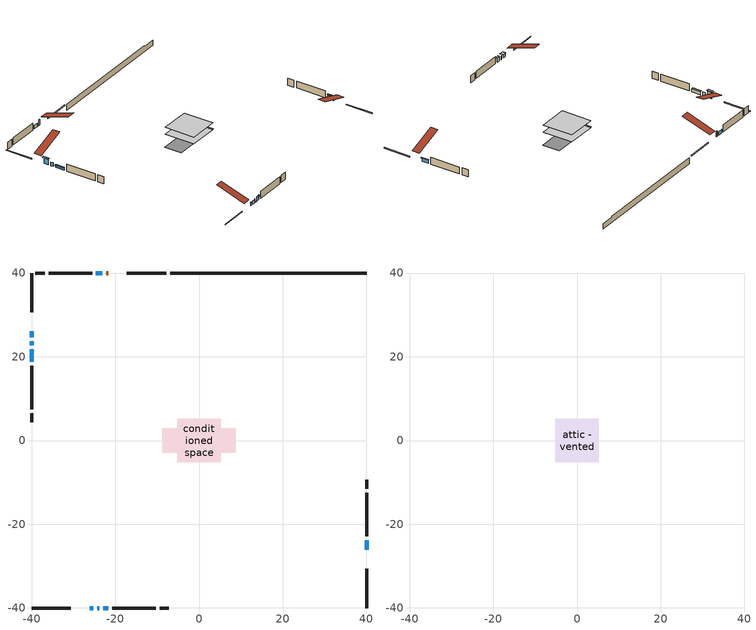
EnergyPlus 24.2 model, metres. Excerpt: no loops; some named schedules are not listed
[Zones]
conditioned space
 floor adiabatic (AdiabaticFloorConstruction): -5.17,-5.17 -5.17,5.17 5.17,5.17 5.17,-5.17 z0.3
 floor foundation (Slab1 construction): -8.78,-2.96 -8.78,2.96 8.78,2.96 8.78,-2.96 z-1.83
 wall outside (RimJoist1 construction): -7.86,40.01 -17.22,40.01 / -40.01,-40.01 -30.64,-40.01 / -40.01,40.01 -40.01,30.64 / 40.01,-40.01 40.01,-30.64 z0.3:0.6
 wall outside (AdiabaticWallConstruction 1): -21.73,40.01 -22.18,40.01 z0.3:2.33
 wall outside (AdiabaticWallConstruction): -26.14,-40.01 -25.22,-40.01 z0.3:1.14; -40.01,26.14 -40.01,24.61 z0.3:2.33; -24.29,-40.01 -23.83,-40.01 / -40.01,23.68 -40.01,22.75 / 40.01,-26.14 40.01,-23.8 / -23.1,40.01 -24.61,40.01 z0.3:1.52; -22.9,-40.01 -21.68,-40.01 z0.3:1.8; -40.01,21.83 -40.01,18.78 z0.3:1.29
 wall outside (Wall1 construction): -25.53,40.01 -35.94,40.01 / -20.75,-40.01 -10.34,-40.01 / -40.01,17.85 -40.01,7.44 / 40.01,-22.87 40.01,-12.46 z0.3:2.74
 wall outside (Wall2 construction): -36.87,40.01 -39.08,40.01 / -9.41,-40.01 -7.2,-40.01 / -40.01,6.51 -40.01,4.3 / 40.01,-11.53 40.01,-9.32 z0.3:2.74
 wall foundation (FoundationWall1 construction): -6.93,40.01,-1.83 -6.93,40.01,0.3 35.32,40.01,0.3 35.32,40.01,-0.06 40.01,40.01,-0.06 40.01,40.01,-1.83
 window (WindowConstruction 5): -26.13,-40.01 -25.22,-40.01 z0.3:1.14
 window (WindowConstruction 4): -40.01,26.13 -40.01,24.61 z0.3:2.33
 window (WindowConstruction 6): -24.29,-40.01 -23.83,-40.01 z0.3:1.52
 window (WindowConstruction 7): -40.01,23.68 -40.01,22.75 z0.3:1.52
 window (WindowConstruction): 40.01,-26.13 40.01,-23.8 z0.3:1.52
 window (WindowConstruction 1): -23.11,40.01 -24.61,40.01 z0.3:1.52
 window (WindowConstruction 2): -22.9,-40.01 -21.68,-40.01 z0.3:1.8
 window (WindowConstruction 3): -40.01,21.82 -40.01,18.78 z0.3:1.29
 door (Door): -21.73,40.01 -22.18,40.01 z0.3:2.33
 ceiling adiabatic (AdiabaticFloorConstruction): 5.17,-5.17 5.17,5.17 -5.17,5.17 -5.17,-5.17 z0.3
attic - vented
 floor to conditioned space (Floor1 construction Reversed): -5.17,-5.17 -5.17,5.17 5.17,5.17 5.17,-5.17 z2.74
 roof outside (Roof1 construction): -20.8,40.01,2.74 -20.8,29.95,6.09 -18.15,29.95,6.09 -18.15,40.01,2.74; -27.06,-40.01,2.74 -27.06,-29.95,6.09 -29.72,-29.95,6.09 -29.72,-40.01,2.74; -40.01,27.06,2.74 -29.95,27.06,6.09 -29.95,29.72,6.09 -40.01,29.72,2.74; 40.01,-27.06,2.74 29.95,-27.06,6.09 29.95,-29.72,6.09 40.01,-29.72,2.74
shading: -24.92,-40.01 -26.43,-40.01 -26.43,-41.23 -24.92,-41.23 z1.44; -40.01,24.31 -40.01,26.43 -40.62,26.43 -40.62,24.31 z2.63; 40.01,-23.6 40.01,-26.34 40.42,-26.34 40.42,-23.6 z1.72; -21.62,-40.01 -22.96,-40.01 -22.96,-40.62 -21.62,-40.62 z1.86; -40.01,18.72 -40.01,21.89 -40.62,21.89 -40.62,18.72 z1.35
[Building]
Building 1: Terrain=Suburbs
[Site:Location]
Windsor AP_ON: Latitude {deg}=42.28; Longitude {deg}=-82.96; Time Zone {hr}=-5; Elevation {m}=190; Keep Site Location Information=Yes
[Site:GroundTemperature:Shallow]
6.34957, 4.46684, 4.31606, 5.20952, 8.79623, 12.3662, 15.4612, 17.4219, 17.5884, 15.9938, 12.9777, 9.51722
[Site:WaterMainsTemperature]
Calculation Method=Schedule; Temperature Schedule=mains temperature schedule
[Material] Roughness=Rough; Thermal Absorptance=0.9
Name | Thickness {m} | Conductivity {W/m-K} | Density {kg/m3} | Specific Heat {J/kg-K} | Solar Absorptance | Visible Absorptance
asphalt or fiberglass shingles | 0.00635 | 0.162714 | 1121.4 | 1465.45 | 0.4 | 0.4
ceiling stud and cavity | 0.1397 | 0.0798161 | 65.682 | 1177.47 | 0.7 | 0.7
concrete 4.0 in. | 0.1016 | 1.803125 | 2242.8 | 837.4 | 0.7 | 0.7
concrete 8.0 in. | 0.2032 | 1.803125 | 2242.8 | 837.4 | 0.7 | 0.7
door material | 0.04445 | 0.053851 | 512.64 | 1214.23 | 0.7 | 0.7
exterior vertical ins | 0.00216305 | 0.029427 | 32.04 | 1214.23 | 0.7 | 0.7
floor covering | 0.0127 | 0.0433444 | 54.468 | 1339.84 | 0.6 | 0.6
floor rigid ins; wall rigid ins 1 | 0.512978 | 0.029427 | 32.04 | 1214.23 | 0.7 | 0.7
floor stud and cavity | 0.1397 | 1.75129 | 37.0049 | 1207.88 | 0.7 | 0.7
furniture material conditioned space 1 | 0.1524 | 0.115458 | 640.8 | 1214.23 | 0.6 | 0.6
gypsum board | 0.0127 | 0.160291 | 801 | 837.4 | 0.6 | 0.6
osb sheathing 0.5 in. | 0.0127 | 0.115458 | 512.64 | 1214.23 | 0.7 | 0.7
osb sheathing 0.75 in. | 0.01905 | 0.115458 | 512.64 | 1214.23 | 0.7 | 0.7
rim joist stud and cavity | 0.0508 | 0.126838 | 50.32683 | 1063.81 | 0.6 | 0.6
wall rigid ins | 0.051816 | 0.029427 | 32.04 | 1214.23 | 0.7 | 0.7
wall stud and cavity | 0.1397 | 0.162248 | 139.0536 | 1170.24 | 0.7 | 0.7
wall stud and cavity 1 | 0.1397 | 0.277414 | 139.0536 | 1170.24 | 0.7 | 0.7
wall stud and cavity 2 | 0.0889 | 0.380278 | 52.3479 | 1209.89 | 0.7 | 0.7
wall stud and cavity 3 | 0.0889 | 0.391764 | 83.0341 | 1211.67 | 0.7 | 0.7
wood siding | 0.0254 | 0.102417 | 544.68 | 1172.36 | 0.4 | 0.4
wood siding 1; wood siding 2; wood siding 3 | 0.0254 | 0.102417 | 544.68 | 1172.36 | 0.7 | 0.7
[WindowMaterial:SimpleGlazingSystem]
Name | U-Factor {W/m2-K} | Solar Heat Gain Coefficient
WindowMaterial | 2.80039 | 0.6
WindowMaterial 1 | 2.89408 | 0.51
WindowMaterial 2 | 2.861712 | 0.53
WindowMaterial 3 | 2.8884 | 0.54
WindowMaterial 4 | 2.92076 | 0.54
WindowMaterial 5 | 2.96562 | 0.43
[Construction]
AdiabaticFloorConstruction: floor stud and cavity, floor rigid ins, osb sheathing 0.75 in., floor covering
AdiabaticWallConstruction: wood siding 2, wall rigid ins 1, wall stud and cavity 2, gypsum board
AdiabaticWallConstruction 1: wood siding 3, wall rigid ins 1, wall stud and cavity 2, gypsum board
Door: door material
Floor1 construction Reversed: gypsum board, ceiling stud and cavity
FoundationWall1 construction: concrete 8.0 in.
furniture construction conditioned space 1: furniture material conditioned space 1
PartitionWallConstruction: gypsum board, wall stud and cavity 3, gypsum board
RimJoist1 construction: wood siding 1, rim joist stud and cavity
Roof1 construction: asphalt or fiberglass shingles
Slab1 construction: concrete 4.0 in.
Wall1 construction: wood siding, wall rigid ins, osb sheathing 0.5 in., wall stud and cavity, gypsum board
Wall2 construction: wood siding, wall rigid ins, osb sheathing 0.5 in., wall stud and cavity 1, gypsum board
WindowConstruction: WindowMaterial
WindowConstruction 1; WindowConstruction 2: WindowMaterial 1
WindowConstruction 3: WindowMaterial 2
WindowConstruction 4: WindowMaterial 3
WindowConstruction 5: WindowMaterial 4
WindowConstruction 6; WindowConstruction 7: WindowMaterial 5
[Zone] Multiplier=1; Part of Total Floor Area=Yes
Name | Volume {m3}
attic - vented | 58.13
conditioned space | 481.9
[Space]
Name | Zone | Volume {m3}
attic - vented 1 | attic - vented | 58.13
conditioned space 1 | conditioned space | 481.9
[ZoneInfiltration:EffectiveLeakageArea]
infil attic - vented 1: Zone or Space=attic - vented 1; Schedule=Always On Discrete; Effective Air Leakage Area {cm2}=4744.44; Stack Coefficient=0.000233263; Wind Coefficient=1.03191e-05
[ZoneMixing]
whole house fan mix: Zone or Space=attic - vented; Schedule=Always On Continuous; Design Flow Rate Calculation Method=Flow/Zone; Design Flow Rate {m3/s}=0; Source Zone or Space=conditioned space
[SurfaceProperty:ExposedFoundationPerimeter]
Slab1: Exposed Perimeter Calculation Method=TotalExposedPerimeter; Total Exposed Perimeter {m}=46.939
[InternalMass] Zone or ZoneList=conditioned space; Space or SpaceList=conditioned space 1
Name | Construction | Surface Area {m2}
furniture mass conditioned space 1 | furniture construction conditioned space 1 | 84.24
partition wall mass | PartitionWallConstruction | 210.6
[Lights]
interior lighting: Zone or ZoneList or Space or SpaceList=conditioned space 1; Schedule=interior lighting schedule; Design Level Calculation Method=LightingLevel; Lighting Level {W}=343.2; Return Air Fraction=0; Fraction Radiant=0.6; Fraction Visible=0.2; Fraction Replaceable=1
[People]
occupants: Zone or ZoneList or Space or SpaceList=conditioned space 1; Number of People Schedule=occupants schedule; Number of People Calculation Method=People; Number of People=3; Fraction Radiant=0.314171; Sensible Heat Fraction=0.56303; Activity Level Schedule=occupants activity schedule; Carbon Dioxide Generation Rate {m3/s-W}=0; Enable ASHRAE 55 Comfort Warnings=No; Mean Radiant Temperature Calculation Type=EnclosureAveraged
[ElectricEquipment] Zone or ZoneList or Space or SpaceList=conditioned space 1; Design Level Calculation Method=EquipmentLevel
Name | Schedule | Design Level {W} | Fraction Latent | Fraction Radiant | Fraction Lost
clothes dryer | clothes dryer schedule | 140.772 | 0.015 | 0.081 | 0.85
clothes washer | clothes washer schedule | 32.1985 | 0.03 | 0.162 | 0.7
cooking range | cooking range schedule | 215.147 | 0.08 | 0.432 | 0.2
dishwasher | dishwasher schedule | 66.8632 | 0.3 | 0.18 | 0.4
fridge | fridge schedule | 72.9452 | 0 | 0.6 | 0
mech vent bath fan 0 | mech vent bath fan 0 schedule | 50.2 | 0 | 0 | 1
mech vent bath fan 1 | mech vent bath fan 1 schedule | 50.2 | 0 | 0 | 1
mech vent house fan | mech vent house fan schedule | 0 | 0 | 0 | 1
mech vent house fan cfis | mech vent house fan cfis schedule | 0 | 0 | 0 | 0
mech vent range fan 0 | mech vent range fan 0 schedule | 57 | 0 | 0 | 1
misc plug loads | misc plug loads schedule | 494.7 | 0.045 | 0.513 | 0.1
whole house fan | Always On Discrete | 0 | 0 | 0 | 1
[OtherEquipment] Zone or ZoneList or Space or SpaceList=conditioned space 1; Design Level Calculation Method=EquipmentLevel
Name | Fuel Type | Schedule | Design Level {W} | Fraction Latent | Fraction Radiant | Fraction Lost
clothes dryer 1 | Electricity | clothes dryer schedule | 0 | 0.015 | 0.081 | 0.85
cooking range 1 | Electricity | cooking range schedule | 0 | 0.08 | 0.432 | 0.2
general water use latent | None | general water use schedule | 62.594 | 1 | 0 | 0
general water use sensible | None | general water use schedule | -61.6891 | 0 | 0.6 | 0
mech vent house fan latent load | None | Always On Discrete | 0 | 1 | 0 | 0
mech vent house fan sensible load | None | Always On Discrete | 0 | 0 | 0 | 0
water heater energy adjustment1 | NaturalGas | Always On Discrete | 0.01 | 0 | 0 | 1
[ZoneInfiltration:DesignFlowRate] Zone or ZoneList or Space or SpaceList=conditioned space 1; Schedule=Always On Discrete; Design Flow Rate Calculation Method=Flow/Zone; Design Flow Rate {m3/s}=0
infil flow; natural vent flow; whole house fan flow
[AvailabilityManager:Scheduled]
central ac and furnace airloop Availability Manager: Schedule=Always On Discrete
[Foundation:Kiva]
Foundation Kiva 1: Initial Indoor Air Temperature {C}=18; Wall Height Above Grade {m}=0.300015; Wall Depth Below Slab {m}=0.2032; Custom Block Material Name 1=exterior vertical ins; Custom Block Depth 1 {m}=2.13; Custom Block X Position 1 {m}=0.2032; Custom Block Z Position 1 {m}=0
[Foundation:Kiva:Settings]
Soil Conductivity {W/m-K}=0.849921; Soil Density {kg/m3}=1842.3; Soil Specific Heat {J/kg-K}=418.7; Ground Solar Absorptivity=0.9; Ground Thermal Absorptivity=0.9; Ground Surface Roughness {m}=0.03; Far-Field Width {m}=40; Deep-Ground Boundary Condition=ZeroFlux; Deep-Ground Depth {m}=40; Minimum Cell Dimension {m}=0.2; Maximum Cell Growth Coefficient=3; Simulation Timestep=Timestep
[Exterior:Lights]
exterior lighting: Schedule=exterior lighting schedule; Design Level {W}=75.6
[EnergyManagementSystem:GlobalVariable]
central_ac_and_furnace_airloop_Fan_RTF
infil_program_Qfan
infil_program_Qinf
natural_vent_program_Qnv
natural_vent_program_Qwhf
[EnergyManagementSystem:Sensor]
Name | Output:Variable or Output:Meter Index Key | Output:Variable or Output:Meter
airflow_gain | infil flow | Infiltration Sensible Heat Gain Energy
airflow_gain_1 | natural vent flow | Infiltration Sensible Heat Gain Energy
airflow_gain_2 | whole house fan flow | Infiltration Sensible Heat Gain Energy
airflow_loss | infil flow | Infiltration Sensible Heat Loss Energy
airflow_loss_1 | natural vent flow | Infiltration Sensible Heat Loss Energy
airflow_loss_2 | whole house fan flow | Infiltration Sensible Heat Loss Energy
clg_load_cond |  | Cooling:EnergyTransfer:Zone:CONDITIONED SPACE
clg_sp_s; clg_sp_s_1 | cooling setpoint | Schedule Value
clothes_dryer_exhaust_0_sch_s | clothes dryer exhaust 0 schedule | Schedule Value
cool_season | cooling season schedule | Schedule Value
htg_load_cond |  | Heating:EnergyTransfer:Zone:CONDITIONED SPACE
htg_sp_s; htg_sp_s_1 | heating setpoint | Schedule Value
ig_ee_conv | clothes dryer | Electric Equipment Convective Heating Energy
ig_ee_conv_2 | cooking range | Electric Equipment Convective Heating Energy
ig_ee_conv_4 | fridge | Electric Equipment Convective Heating Energy
ig_ee_conv_5 | misc plug loads | Electric Equipment Convective Heating Energy
ig_ee_conv_6 | whole house fan | Electric Equipment Convective Heating Energy
ig_ee_rad | clothes dryer | Electric Equipment Radiant Heating Energy
ig_ee_rad_2 | cooking range | Electric Equipment Radiant Heating Energy
ig_ee_rad_4 | fridge | Electric Equipment Radiant Heating Energy
ig_ee_rad_5 | misc plug loads | Electric Equipment Radiant Heating Energy
ig_ee_rad_6 | whole house fan | Electric Equipment Radiant Heating Energy
ig_lgt_conv | interior lighting | Lights Convective Heating Energy
ig_lgt_rad | interior lighting | Lights Radiant Heating Energy
ig_lgt_vis | interior lighting | Lights Visible Radiation Heating Energy
ig_oe_conv | clothes dryer 1 | Other Equipment Convective Heating Energy
ig_oe_conv_1 | cooking range 1 | Other Equipment Convective Heating Energy
ig_oe_conv_2 | general water use latent | Other Equipment Convective Heating Energy
ig_oe_conv_3 | general water use sensible | Other Equipment Convective Heating Energy
ig_oe_conv_4 | water heater energy adjustment1 | Other Equipment Convective Heating Energy
ig_oe_rad | clothes dryer 1 | Other Equipment Radiant Heating Energy
ig_oe_rad_1 | cooking range 1 | Other Equipment Radiant Heating Energy
ig_oe_rad_2 | general water use latent | Other Equipment Radiant Heating Energy
ig_oe_rad_3 | general water use sensible | Other Equipment Radiant Heating Energy
ig_oe_rad_4 | water heater energy adjustment1 | Other Equipment Radiant Heating Energy
ig_ppl_conv | occupants | People Convective Heating Energy
ig_ppl_rad | occupants | People Radiant Heating Energy
im_conv | furniture mass conditioned space 1 | Surface Inside Face Convection Heat Gain Energy
im_conv_1 | partition wall mass | Surface Inside Face Convection Heat Gain Energy
im_ig | furniture mass conditioned space 1 | Surface Inside Face Internal Gains Radiation Heat Gain Energy
im_ig_1 | partition wall mass | Surface Inside Face Internal Gains Radiation Heat Gain Energy
im_lgt | furniture mass conditioned space 1 | Surface Inside Face Lights Radiation Heat Gain Energy
im_lgt_1 | partition wall mass | Surface Inside Face Lights Radiation Heat Gain Energy
im_sol | furniture mass conditioned space 1 | Surface Inside Face Solar Radiation Heat Gain Energy
im_sol_1 | partition wall mass | Surface Inside Face Solar Radiation Heat Gain Energy
im_surf | furniture mass conditioned space 1 | Surface Inside Face Net Surface Thermal Radiation Heat Gain Energy
im_surf_1 | partition wall mass | Surface Inside Face Net Surface Thermal Radiation Heat Gain Energy
mech_vent_bath_fan_0_sch_s | mech vent bath fan 0 schedule | Schedule Value
mech_vent_bath_fan_1_sch_s | mech vent bath fan 1 schedule | Schedule Value
mech_vent_range_fan_0_sch_s | mech vent range fan 0 schedule | Schedule Value
mv_conv | mech vent bath fan 0 | Electric Equipment Convective Heating Energy
mv_conv_1 | mech vent bath fan 1 | Electric Equipment Convective Heating Energy
mv_conv_2 | mech vent house fan | Electric Equipment Convective Heating Energy
mv_conv_3 | mech vent house fan cfis | Electric Equipment Convective Heating Energy
mv_conv_4 | mech vent range fan 0 | Electric Equipment Convective Heating Energy
mv_conv_5 | mech vent house fan latent load | Other Equipment Convective Heating Energy
mv_conv_6 | mech vent house fan sensible load | Other Equipment Convective Heating Energy
mv_rad | mech vent bath fan 0 | Electric Equipment Radiant Heating Energy
mv_rad_1 | mech vent bath fan 1 | Electric Equipment Radiant Heating Energy
mv_rad_2 | mech vent house fan | Electric Equipment Radiant Heating Energy
mv_rad_3 | mech vent house fan cfis | Electric Equipment Radiant Heating Energy
mv_rad_4 | mech vent range fan 0 | Electric Equipment Radiant Heating Energy
mv_rad_5 | mech vent house fan latent load | Other Equipment Radiant Heating Energy
mv_rad_6 | mech vent house fan sensible load | Other Equipment Radiant Heating Energy
natural_vent_s | natural vent schedule | Schedule Value
out_pb_s |  | Site Outdoor Air Barometric Pressure
out_wt_s |  | Site Outdoor Air Humidity Ratio
site_vw_s |  | Site Wind Speed
ss_back_out | Window1 | Surface Window Shortwave from Zone Back Out Window Heat Transfer Rate
ss_back_out_1 | Window11 | Surface Window Shortwave from Zone Back Out Window Heat Transfer Rate
ss_back_out_2 | Window12 | Surface Window Shortwave from Zone Back Out Window Heat Transfer Rate
ss_back_out_3 | Window13 | Surface Window Shortwave from Zone Back Out Window Heat Transfer Rate
ss_back_out_4 | Window3 | Surface Window Shortwave from Zone Back Out Window Heat Transfer Rate
ss_back_out_5 | Window4 | Surface Window Shortwave from Zone Back Out Window Heat Transfer Rate
ss_back_out_6 | Window6 | Surface Window Shortwave from Zone Back Out Window Heat Transfer Rate
ss_back_out_7 | Window8 | Surface Window Shortwave from Zone Back Out Window Heat Transfer Rate
ss_conv | Door1 | Surface Inside Face Convection Heat Gain Energy
ss_conv_1 | Window1 | Surface Inside Face Convection Heat Gain Energy
ss_conv_2 | Window11 | Surface Inside Face Convection Heat Gain Energy
ss_conv_3 | Window12 | Surface Inside Face Convection Heat Gain Energy
ss_conv_4 | Window13 | Surface Inside Face Convection Heat Gain Energy
ss_conv_5 | Window3 | Surface Inside Face Convection Heat Gain Energy
ss_conv_6 | Window4 | Surface Inside Face Convection Heat Gain Energy
ss_conv_7 | Window6 | Surface Inside Face Convection Heat Gain Energy
ss_conv_8 | Window8 | Surface Inside Face Convection Heat Gain Energy
ss_ig | Door1 | Surface Inside Face Internal Gains Radiation Heat Gain Energy
ss_ig_1 | Window1 | Surface Inside Face Internal Gains Radiation Heat Gain Energy
ss_ig_2 | Window11 | Surface Inside Face Internal Gains Radiation Heat Gain Energy
ss_ig_3 | Window12 | Surface Inside Face Internal Gains Radiation Heat Gain Energy
ss_ig_4 | Window13 | Surface Inside Face Internal Gains Radiation Heat Gain Energy
ss_ig_5 | Window3 | Surface Inside Face Internal Gains Radiation Heat Gain Energy
ss_ig_6 | Window4 | Surface Inside Face Internal Gains Radiation Heat Gain Energy
ss_ig_7 | Window6 | Surface Inside Face Internal Gains Radiation Heat Gain Energy
ss_ig_8 | Window8 | Surface Inside Face Internal Gains Radiation Heat Gain Energy
ss_lgt | Door1 | Surface Inside Face Lights Radiation Heat Gain Energy
ss_sol | Door1 | Surface Inside Face Solar Radiation Heat Gain Energy
ss_surf | Door1 | Surface Inside Face Net Surface Thermal Radiation Heat Gain Energy
ss_surf_1 | Window1 | Surface Inside Face Net Surface Thermal Radiation Heat Gain Energy
ss_surf_2 | Window11 | Surface Inside Face Net Surface Thermal Radiation Heat Gain Energy
ss_surf_3 | Window12 | Surface Inside Face Net Surface Thermal Radiation Heat Gain Energy
ss_surf_4 | Window13 | Surface Inside Face Net Surface Thermal Radiation Heat Gain Energy
ss_surf_5 | Window3 | Surface Inside Face Net Surface Thermal Radiation Heat Gain Energy
ss_surf_6 | Window4 | Surface Inside Face Net Surface Thermal Radiation Heat Gain Energy
ss_surf_7 | Window6 | Surface Inside Face Net Surface Thermal Radiation Heat Gain Energy
ss_surf_8 | Window8 | Surface Inside Face Net Surface Thermal Radiation Heat Gain Energy
ss_trans_in | Window1 | Surface Window Transmitted Solar Radiation Rate
ss_trans_in_1 | Window11 | Surface Window Transmitted Solar Radiation Rate
ss_trans_in_2 | Window12 | Surface Window Transmitted Solar Radiation Rate
ss_trans_in_3 | Window13 | Surface Window Transmitted Solar Radiation Rate
ss_trans_in_4 | Window3 | Surface Window Transmitted Solar Radiation Rate
ss_trans_in_5 | Window4 | Surface Window Transmitted Solar Radiation Rate
ss_trans_in_6 | Window6 | Surface Window Transmitted Solar Radiation Rate
ss_trans_in_7 | Window8 | Surface Window Transmitted Solar Radiation Rate
ss_trans_out | Window1 | Surface Inside Face Initial Transmitted Diffuse Transmitted Out Window Solar Radiation Rate
ss_trans_out_1 | Window11 | Surface Inside Face Initial Transmitted Diffuse Transmitted Out Window Solar Radiation Rate
ss_trans_out_2 | Window12 | Surface Inside Face Initial Transmitted Diffuse Transmitted Out Window Solar Radiation Rate
ss_trans_out_3 | Window13 | Surface Inside Face Initial Transmitted Diffuse Transmitted Out Window Solar Radiation Rate
ss_trans_out_4 | Window3 | Surface Inside Face Initial Transmitted Diffuse Transmitted Out Window Solar Radiation Rate
ss_trans_out_5 | Window4 | Surface Inside Face Initial Transmitted Diffuse Transmitted Out Window Solar Radiation Rate
ss_trans_out_6 | Window6 | Surface Inside Face Initial Transmitted Diffuse Transmitted Out Window Solar Radiation Rate
ss_trans_out_7 | Window8 | Surface Inside Face Initial Transmitted Diffuse Transmitted Out Window Solar Radiation Rate
s_conv | Floor1 | Surface Inside Face Convection Heat Gain Energy
s_conv_1 | FoundationWall1 | Surface Inside Face Convection Heat Gain Energy
s_conv_10 | Wall1:180 | Surface Inside Face Convection Heat Gain Energy
s_conv_11 | Wall1:270 | Surface Inside Face Convection Heat Gain Energy
s_conv_12 | Wall1:90 | Surface Inside Face Convection Heat Gain Energy
s_conv_13 | Wall2:0 | Surface Inside Face Convection Heat Gain Energy
s_conv_14 | Wall2:180 | Surface Inside Face Convection Heat Gain Energy
s_conv_15 | Wall2:270 | Surface Inside Face Convection Heat Gain Energy
s_conv_16 | Wall2:90 | Surface Inside Face Convection Heat Gain Energy
s_conv_2 | inferred conditioned ceiling | Surface Inside Face Convection Heat Gain Energy
s_conv_3 | inferred conditioned floor | Surface Inside Face Convection Heat Gain Energy
s_conv_4 | RimJoist1:0 | Surface Inside Face Convection Heat Gain Energy
s_conv_5 | RimJoist1:180 | Surface Inside Face Convection Heat Gain Energy
s_conv_6 | RimJoist1:270 | Surface Inside Face Convection Heat Gain Energy
s_conv_7 | RimJoist1:90 | Surface Inside Face Convection Heat Gain Energy
s_conv_8 | Slab1 | Surface Inside Face Convection Heat Gain Energy
s_conv_9 | Wall1:0 | Surface Inside Face Convection Heat Gain Energy
s_ig | Floor1 | Surface Inside Face Internal Gains Radiation Heat Gain Energy
s_ig_1 | FoundationWall1 | Surface Inside Face Internal Gains Radiation Heat Gain Energy
s_ig_10 | Wall1:180 | Surface Inside Face Internal Gains Radiation Heat Gain Energy
s_ig_11 | Wall1:270 | Surface Inside Face Internal Gains Radiation Heat Gain Energy
s_ig_12 | Wall1:90 | Surface Inside Face Internal Gains Radiation Heat Gain Energy
s_ig_13 | Wall2:0 | Surface Inside Face Internal Gains Radiation Heat Gain Energy
s_ig_14 | Wall2:180 | Surface Inside Face Internal Gains Radiation Heat Gain Energy
s_ig_15 | Wall2:270 | Surface Inside Face Internal Gains Radiation Heat Gain Energy
s_ig_16 | Wall2:90 | Surface Inside Face Internal Gains Radiation Heat Gain Energy
s_ig_2 | inferred conditioned ceiling | Surface Inside Face Internal Gains Radiation Heat Gain Energy
s_ig_3 | inferred conditioned floor | Surface Inside Face Internal Gains Radiation Heat Gain Energy
s_ig_4 | RimJoist1:0 | Surface Inside Face Internal Gains Radiation Heat Gain Energy
s_ig_5 | RimJoist1:180 | Surface Inside Face Internal Gains Radiation Heat Gain Energy
s_ig_6 | RimJoist1:270 | Surface Inside Face Internal Gains Radiation Heat Gain Energy
s_ig_7 | RimJoist1:90 | Surface Inside Face Internal Gains Radiation Heat Gain Energy
s_ig_8 | Slab1 | Surface Inside Face Internal Gains Radiation Heat Gain Energy
s_ig_9 | Wall1:0 | Surface Inside Face Internal Gains Radiation Heat Gain Energy
s_lgt | Floor1 | Surface Inside Face Lights Radiation Heat Gain Energy
s_lgt_1 | FoundationWall1 | Surface Inside Face Lights Radiation Heat Gain Energy
s_lgt_10 | Wall1:180 | Surface Inside Face Lights Radiation Heat Gain Energy
s_lgt_11 | Wall1:270 | Surface Inside Face Lights Radiation Heat Gain Energy
s_lgt_12 | Wall1:90 | Surface Inside Face Lights Radiation Heat Gain Energy
s_lgt_13 | Wall2:0 | Surface Inside Face Lights Radiation Heat Gain Energy
s_lgt_14 | Wall2:180 | Surface Inside Face Lights Radiation Heat Gain Energy
s_lgt_15 | Wall2:270 | Surface Inside Face Lights Radiation Heat Gain Energy
s_lgt_16 | Wall2:90 | Surface Inside Face Lights Radiation Heat Gain Energy
s_lgt_2 | inferred conditioned ceiling | Surface Inside Face Lights Radiation Heat Gain Energy
s_lgt_3 | inferred conditioned floor | Surface Inside Face Lights Radiation Heat Gain Energy
s_lgt_4 | RimJoist1:0 | Surface Inside Face Lights Radiation Heat Gain Energy
s_lgt_5 | RimJoist1:180 | Surface Inside Face Lights Radiation Heat Gain Energy
s_lgt_6 | RimJoist1:270 | Surface Inside Face Lights Radiation Heat Gain Energy
s_lgt_7 | RimJoist1:90 | Surface Inside Face Lights Radiation Heat Gain Energy
s_lgt_8 | Slab1 | Surface Inside Face Lights Radiation Heat Gain Energy
s_lgt_9 | Wall1:0 | Surface Inside Face Lights Radiation Heat Gain Energy
s_sol | Floor1 | Surface Inside Face Solar Radiation Heat Gain Energy
s_sol_1 | FoundationWall1 | Surface Inside Face Solar Radiation Heat Gain Energy
s_sol_10 | Wall1:180 | Surface Inside Face Solar Radiation Heat Gain Energy
s_sol_11 | Wall1:270 | Surface Inside Face Solar Radiation Heat Gain Energy
s_sol_12 | Wall1:90 | Surface Inside Face Solar Radiation Heat Gain Energy
